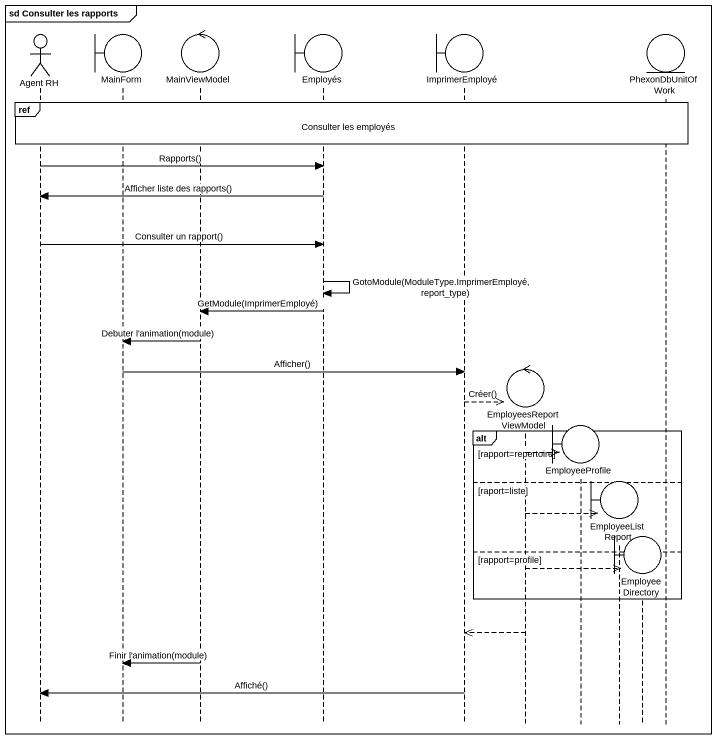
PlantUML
@startuml
mainframe sd Consulter les rapports
hide footbox
actor "Agent RH" as Agent_RH
boundary MainForm
control MainViewModel
boundary Employés
boundary ImprimerEmployé
control EmployeesReportViewModel
boundary EmployeeProfile
boundary EmployeeListReport
boundary EmployeeDirectory
entity PhexonDbUnitOfWork

ref over Agent_RH, MainForm, MainViewModel, Employés, ImprimerEmployé, EmployeesReportViewModel, EmployeeProfile, EmployeeListReport, EmployeeDirectory, PhexonDbUnitOfWork : Consulter les employés
Agent_RH -> Employés : Rapports()
Employés -> Agent_RH : Afficher liste des rapports()
Agent_RH -> Employés : Consulter un rapport()
Employés -> Employés : GotoModule(ModuleType.ImprimerEmployé, report_type)
Employés -> MainViewModel : GetModule(ImprimerEmployé)
MainViewModel -> MainForm : Debuter l'animation(module)
MainForm -> ImprimerEmployé : Afficher()
ImprimerEmployé -->> EmployeesReportViewModel ** : Créer()
alt rapport=repertoire
  EmployeesReportViewModel -->> EmployeeProfile **
else raport=liste
  EmployeesReportViewModel -->> EmployeeListReport **
else rapport=profile
  EmployeesReportViewModel -->> EmployeeDirectory **
end
EmployeesReportViewModel -->> ImprimerEmployé
MainViewModel -> MainForm : Finir l'animation(module)
ImprimerEmployé -> Agent_RH : Affiché()
@enduml
